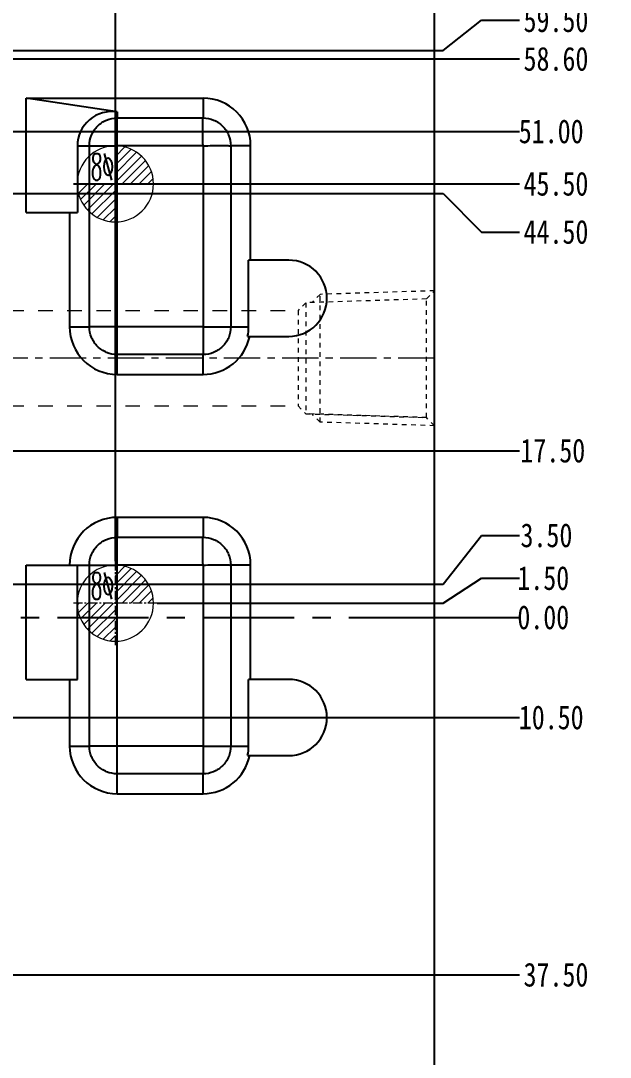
# Model space of a CAD drawing. Header units: millimetres. Extents: x 564 to 2602, y -1989 to 1042.
# Drawn here: x 941.9 to 1003.7, y -786.5 to -677.7 of the extents above; entities that cross this region are included whole.
import ezdxf

# ---------------------------------------------------------------- set-up
doc = ezdxf.new("R2010")
doc.units = ezdxf.units.MM
doc.header["$LTSCALE"] = 16.335
doc.header["$PDMODE"] = 3
doc.header["$PDSIZE"] = 0.3125
doc.linetypes.add('CENTER', pattern=[0.6, 0.375, -0.075, 0.075, -0.075])
doc.linetypes.add('HIDDEN', pattern=[0.2, 0.1, -0.1])
doc.layers.get('0').update_dxf_attribs({"linetype": 'CONTINUOUS'})
doc.layers.get('Defpoints').update_dxf_attribs({"linetype": 'CONTINUOUS'})
for name, color, linetype, lineweight in [('cool', 153, 'HIDDEN', 9), ('dim', 82, 'CONTINUOUS', 9), ('epin', 13, 'CONTINUOUS', 9)]:
    doc.layers.add(name, color=color, linetype=linetype, lineweight=lineweight)
doc.styles.get("Standard").update_dxf_attribs({"font": 'txt', "width": 0.8})
doc.styles.add('TXT05', font='txt.shx', dxfattribs={"width": 0.5, "bigfont": 'gbcbig.shx'})
doc.dimstyles.get("Standard").update_dxf_attribs({"dimtxt": 0.15625, "dimasz": 0.1875, "dimexe": 0.125, "dimexo": 0.0625, "dimtad": 0, "dimtih": 1, "dimtoh": 1, "dimdsep": 46, "dimtxsty": 'Standard', "dimcen": 0.09, "dimadec": 0, "dimazin": 0, "dimtp": 0.01, "dimtm": 0.01, "dimtfac": 1, "dimtofl": 0, "dimtmove": 0, "dimatfit": 3, "dimfxl": 0, "dimtolj": 1, "dimarcsym": 0})

# ---------------------------------------------------------------- blocks, each defined once
blk = doc.blocks.new('epin_ejp_8')
at = {"layer": 'epin', "ltscale": 0.5}
h = blk.add_hatch(dxfattribs=at)
h.set_pattern_fill('_ANSI31', color=123, scale=0.2, angle=90, style=0)
h.set_pattern_definition([(135, (-3069.6252, 813.4417), (-0.4490128, -0.4490128), [])])
h.paths.add_polyline_path([(0, 4, 0.414214), (-4, 0), (0, 0)])
h.paths.add_polyline_path([(4, 0), (0, 0), (0, -4, 0.414214)])
at = {"layer": 'epin', "color": 1, "linetype": 'CENTER', "ltscale": 0.16}
for p, q in [((0, -4.4), (0, 4.4)), ((-4.4, 0), (4.4, 0))]:
    blk.add_line(p, q, dxfattribs=at)
at = {"layer": 'epin', "ltscale": 0.5}
blk.add_circle((0, 0), 4, dxfattribs=at)
at = {"layer": 'epin', "color": 6, "ltscale": 0.5, "style": 'TXT05', "width": 0.5}
blk.add_text('%%c8', height=2.8, dxfattribs=at).set_placement((0.16, 0.4))
blk = doc.blocks.new('cool_jt_f12')
at = {"layer": 'cool', "ltscale": 0.3}
for p, q in [((0, 7.0785), (0.856, 6.2225)), ((0, 7.0785), (12, 6.7035)), ((12, 6.7035), (12.856, 5.8475)), ((12, 6.7035), (12, -6.7035)), ((0.856, 6.2225), (0.856, -6.2225)), ((13.5, 5.827375), (0.856, 6.2225)), ((0.856, 6.2225), (13.5, 5.827375)), ((14.327375, 5), (13.5, 5.827375)), ((13.5, -5.827375), (13.5, 5.827375)), ((14.327375, -5), (14.327375, 5)), ((13.5, -5.827375), (14.327375, -5)), ((0.856, -6.2225), (0, -7.0785)), ((0.856, -6.2225), (13.5, -5.827375)), ((12, -6.7035), (12.856, -5.8475)), ((0, -7.0785), (12, -6.7035))]:
    blk.add_line(p, q, dxfattribs=at)
blk = doc.blocks.new('*D175')
at = {"layer": 'Defpoints', "color": 0}
for p in [(827.81, -740.31), (977.48, -740.31), (994.22, -740.31)]:
    blk.add_point(p, dxfattribs=at)
at = {"layer": 'dim', "color": 6, "linetype": 'Continuous', "lineweight": -2}
blk.add_line((977.48, -740.31), (994.22, -740.31), dxfattribs=at)
at = {"layer": 'dim', "color": 4, "insert": (996.72, -740.31), "char_height": 2.5, "attachment_point": 5}
blk.add_mtext('\\A1;0.00', dxfattribs=at)
blk = doc.blocks.new('*D176')
at = {"layer": 'Defpoints', "color": 0}
for p in [(994.22, -736.19), (956.21, -738.81), (827.81, -740.31)]:
    blk.add_point(p, dxfattribs=at)
at = {"layer": 'dim', "color": 6, "linetype": 'Continuous', "lineweight": -2}
for p, q in [((986.22, -738.81), (990.22, -736.19)), ((990.22, -736.19), (994.22, -736.19)), ((956.21, -738.81), (986.22, -738.81))]:
    blk.add_line(p, q, dxfattribs=at)
at = {"layer": 'dim', "color": 4, "insert": (996.72, -736.19), "char_height": 2.5, "attachment_point": 5}
blk.add_mtext('\\A1;1.50', dxfattribs=at)
blk = doc.blocks.new('*D177')
at = {"layer": 'Defpoints', "color": 0}
for p in [(994.22, -731.7), (895.21, -736.81), (827.81, -740.31)]:
    blk.add_point(p, dxfattribs=at)
at = {"layer": 'dim', "color": 6, "linetype": 'Continuous', "lineweight": -2}
for p, q in [((986.22, -736.81), (990.22, -731.7)), ((990.22, -731.7), (994.22, -731.7)), ((895.21, -736.81), (986.22, -736.81))]:
    blk.add_line(p, q, dxfattribs=at)
at = {"layer": 'dim', "color": 4, "insert": (997.05, -731.7), "char_height": 2.5, "attachment_point": 5}
blk.add_mtext('\\A1;3.50', dxfattribs=at)
blk = doc.blocks.new('*D178')
at = {"layer": 'Defpoints', "color": 0}
for p in [(862.84, -722.81), (994.22, -722.81), (827.81, -740.31)]:
    blk.add_point(p, dxfattribs=at)
at = {"layer": 'dim', "color": 6, "linetype": 'Continuous', "lineweight": -2}
blk.add_line((862.84, -722.81), (994.22, -722.81), dxfattribs=at)
at = {"layer": 'dim', "color": 4, "insert": (997.72, -722.81), "char_height": 2.5, "attachment_point": 5}
blk.add_mtext('\\A1;17.50', dxfattribs=at)
blk = doc.blocks.new('*D179')
at = {"layer": 'Defpoints', "color": 0}
for p in [(827.81, -740.31), (830.15, -750.81), (994.22, -750.81)]:
    blk.add_point(p, dxfattribs=at)
at = {"layer": 'dim', "color": 6, "linetype": 'Continuous', "lineweight": -2}
blk.add_line((830.15, -750.81), (994.22, -750.81), dxfattribs=at)
at = {"layer": 'dim', "color": 4, "insert": (997.55, -750.81), "char_height": 2.5, "attachment_point": 5}
blk.add_mtext('\\A1;10.50', dxfattribs=at)
blk = doc.blocks.new('*D180')
at = {"layer": 'Defpoints', "color": 0}
for p in [(827.81, -740.31), (858.87, -777.81), (994.22, -777.81)]:
    blk.add_point(p, dxfattribs=at)
at = {"layer": 'dim', "color": 6, "linetype": 'Continuous', "lineweight": -2}
blk.add_line((858.87, -777.81), (994.22, -777.81), dxfattribs=at)
at = {"layer": 'dim', "color": 4, "insert": (998.05, -777.81), "char_height": 2.5, "attachment_point": 5}
blk.add_mtext('\\A1;37.50', dxfattribs=at)
blk = doc.blocks.new('*D181')
at = {"layer": 'Defpoints', "color": 0}
for p in [(827.81, -740.31), (862.21, -815.81), (994.22, -815.81)]:
    blk.add_point(p, dxfattribs=at)
at = {"layer": 'dim', "color": 6, "linetype": 'Continuous', "lineweight": -2}
blk.add_line((862.21, -815.81), (994.22, -815.81), dxfattribs=at)
at = {"layer": 'dim', "color": 4, "insert": (998.05, -815.81), "char_height": 2.5, "attachment_point": 5}
blk.add_mtext('\\A1;75.50', dxfattribs=at)
blk = doc.blocks.new('*D182')
at = {"layer": 'Defpoints', "color": 0}
for p in [(928.21, -695.81), (994.22, -699.86), (827.81, -740.31)]:
    blk.add_point(p, dxfattribs=at)
at = {"layer": 'dim', "color": 6, "linetype": 'Continuous', "lineweight": -2}
for p, q in [((928.21, -695.81), (986.22, -695.81)), ((986.22, -695.81), (990.22, -699.86)), ((990.22, -699.86), (994.22, -699.86))]:
    blk.add_line(p, q, dxfattribs=at)
at = {"layer": 'dim', "color": 4, "insert": (998.05, -699.86), "char_height": 2.5, "attachment_point": 5}
blk.add_mtext('\\A1;44.50', dxfattribs=at)
blk = doc.blocks.new('*D183')
at = {"layer": 'Defpoints', "color": 0}
for p in [(947.41, -694.81), (994.22, -694.81), (827.81, -740.31)]:
    blk.add_point(p, dxfattribs=at)
at = {"layer": 'dim', "color": 6, "linetype": 'Continuous', "lineweight": -2}
blk.add_line((947.41, -694.81), (994.22, -694.81), dxfattribs=at)
at = {"layer": 'dim', "color": 4, "insert": (998.05, -694.81), "char_height": 2.5, "attachment_point": 5}
blk.add_mtext('\\A1;45.50', dxfattribs=at)
blk = doc.blocks.new('*D184')
at = {"layer": 'Defpoints', "color": 0}
for p in [(877.3, -681.7), (994.22, -681.7), (827.81, -740.31)]:
    blk.add_point(p, dxfattribs=at)
at = {"layer": 'dim', "color": 6, "linetype": 'Continuous', "lineweight": -2}
blk.add_line((877.3, -681.7), (994.22, -681.7), dxfattribs=at)
at = {"layer": 'dim', "color": 4, "insert": (998.05, -681.7), "char_height": 2.5, "attachment_point": 5}
blk.add_mtext('\\A1;58.60', dxfattribs=at)
blk = doc.blocks.new('*D185')
at = {"layer": 'Defpoints', "color": 0}
for p in [(994.22, -677.64), (866.99, -680.81), (827.81, -740.31)]:
    blk.add_point(p, dxfattribs=at)
at = {"layer": 'dim', "color": 6, "linetype": 'Continuous', "lineweight": -2}
for p, q in [((986.22, -680.81), (990.22, -677.64)), ((990.22, -677.64), (994.22, -677.64)), ((866.99, -680.81), (986.22, -680.81))]:
    blk.add_line(p, q, dxfattribs=at)
at = {"layer": 'dim', "color": 4, "insert": (998.05, -677.64), "char_height": 2.5, "attachment_point": 5}
blk.add_mtext('\\A1;59.50', dxfattribs=at)
blk = doc.blocks.new('*D186')
at = {"layer": 'Defpoints', "color": 0}
for p in [(832.21, -689.31), (994.22, -689.31), (827.81, -740.31)]:
    blk.add_point(p, dxfattribs=at)
at = {"layer": 'dim', "color": 6, "linetype": 'Continuous', "lineweight": -2}
blk.add_line((832.21, -689.31), (994.22, -689.31), dxfattribs=at)
at = {"layer": 'dim', "color": 4, "insert": (997.55, -689.31), "char_height": 2.5, "attachment_point": 5}
blk.add_mtext('\\A1;51.00', dxfattribs=at)
blk = doc.blocks.new('*D187')
at = {"layer": 'Defpoints', "color": 0}
for p in [(855.96, -672.15), (994.22, -672.15), (827.81, -740.31)]:
    blk.add_point(p, dxfattribs=at)
at = {"layer": 'dim', "color": 6, "linetype": 'Continuous', "lineweight": -2}
blk.add_line((855.96, -672.15), (994.22, -672.15), dxfattribs=at)
at = {"layer": 'dim', "color": 4, "insert": (997.89, -672.15), "char_height": 2.5, "attachment_point": 5}
blk.add_mtext('\\A1;68.15', dxfattribs=at)
blk = doc.blocks.new('*D188')
at = {"layer": 'Defpoints', "color": 0}
for p in [(858.26, -663.81), (994.22, -663.81), (827.81, -740.31)]:
    blk.add_point(p, dxfattribs=at)
at = {"layer": 'dim', "color": 6, "linetype": 'Continuous', "lineweight": -2}
blk.add_line((858.26, -663.81), (994.22, -663.81), dxfattribs=at)
at = {"layer": 'dim', "color": 4, "insert": (998.05, -663.81), "char_height": 2.5, "attachment_point": 5}
blk.add_mtext('\\A1;76.50', dxfattribs=at)
blk = doc.blocks.new('*D189')
at = {"layer": 'Defpoints', "color": 0}
for p in [(857.81, -644.81), (994.22, -644.81), (827.81, -740.31)]:
    blk.add_point(p, dxfattribs=at)
at = {"layer": 'dim', "color": 6, "linetype": 'Continuous', "lineweight": -2}
blk.add_line((857.81, -644.81), (994.22, -644.81), dxfattribs=at)
at = {"layer": 'dim', "color": 4, "insert": (998.05, -644.81), "char_height": 2.5, "attachment_point": 5}
blk.add_mtext('\\A1;95.50', dxfattribs=at)
blk = doc.blocks.new('*D190')
at = {"layer": 'Defpoints', "color": 0}
for p in [(962.55, -639.81), (994.38, -639.81), (827.81, -740.31)]:
    blk.add_point(p, dxfattribs=at)
at = {"layer": 'dim', "color": 6, "linetype": 'Continuous', "lineweight": -2}
blk.add_line((962.55, -639.81), (994.38, -639.81), dxfattribs=at)
at = {"layer": 'dim', "color": 4, "insert": (998.54, -639.81), "char_height": 2.5, "attachment_point": 5}
blk.add_mtext('\\A1;100.50', dxfattribs=at)
blk = doc.blocks.new('*D191')
at = {"layer": 'Defpoints', "color": 0}
for p in [(827.81, -740.31), (964.75, -840.81), (994.38, -840.81)]:
    blk.add_point(p, dxfattribs=at)
at = {"layer": 'dim', "color": 6, "linetype": 'Continuous', "lineweight": -2}
blk.add_line((964.75, -840.81), (994.38, -840.81), dxfattribs=at)
at = {"layer": 'dim', "color": 4, "insert": (998.54, -840.81), "char_height": 2.5, "attachment_point": 5}
blk.add_mtext('\\A1;100.50', dxfattribs=at)
blk = doc.blocks.new('*D200')
at = {"layer": 'Defpoints', "color": 0}
for p in [(951.81, -609.29), (951.81, -734.41), (827.81, -740.31)]:
    blk.add_point(p, dxfattribs=at)
at = {"layer": 'dim', "color": 6, "linetype": 'Continuous', "lineweight": -2}
blk.add_line((951.81, -734.41), (951.81, -609.29), dxfattribs=at)
at = {"layer": 'dim', "color": 4, "insert": (951.81, -604.95), "char_height": 2.5, "attachment_point": 5, "rotation": 90}
blk.add_mtext('\\A1;124.00', dxfattribs=at)
blk = doc.blocks.new('*D203')
at = {"layer": 'Defpoints', "color": 0}
for p in [(960.81, -609.29), (960.81, -636), (827.81, -740.31)]:
    blk.add_point(p, dxfattribs=at)
at = {"layer": 'dim', "color": 6, "linetype": 'Continuous', "lineweight": -2}
blk.add_line((960.81, -636), (960.81, -609.29), dxfattribs=at)
at = {"layer": 'dim', "color": 4, "insert": (960.81, -604.95), "char_height": 2.5, "attachment_point": 5, "rotation": 90}
blk.add_mtext('\\A1;133.00', dxfattribs=at)
blk = doc.blocks.new('*D208')
at = {"layer": 'Defpoints', "color": 0}
for p in [(827.81, -740.31), (960.81, -840.81), (960.81, -869.5)]:
    blk.add_point(p, dxfattribs=at)
at = {"layer": 'dim', "color": 6, "linetype": 'Continuous', "lineweight": -2}
blk.add_line((960.81, -840.81), (960.81, -869.5), dxfattribs=at)
at = {"layer": 'dim', "color": 4, "insert": (960.81, -873.84), "char_height": 2.5, "attachment_point": 5, "rotation": 90}
blk.add_mtext('\\A1;133.00', dxfattribs=at)

msp = doc.modelspace()

# ---------------------------------------------------------------- linework, layer by layer
at = {"color": 7, "linetype": 'Continuous'}
for p, q in [((985.308, -844.805), (985.308, -635.805)), ((942.452, -685.805), (961.008, -685.805)), ((952.008, -687.26), (942.452, -685.805)), ((942.452, -697.805), (942.452, -685.805)), ((961.008, -685.805), (961.008, -687.889)), ((952.008, -687.26), (952.008, -687.889)), ((952.008, -687.889), (961.008, -687.889)), ((947.826, -690.805), (951.989, -690.805)), ((947.826, -690.805), (947.826, -697.805)), ((949.091, -709.805), (949.091, -690.805)), ((951.989, -690.787), (961.026, -690.787)), ((951.989, -709.824), (951.989, -690.787)), ((961.026, -690.787), (961.026, -709.824)), ((966.008, -690.805), (963.924, -690.805)), ((963.924, -690.805), (963.924, -709.805)), ((966.008, -702.811), (966.008, -690.805)), ((942.452, -697.805), (947.826, -697.805)), ((947.008, -697.805), (947.008, -709.805)), ((970.008, -702.811), (965.793, -702.811)), ((965.793, -709.805), (965.793, -702.811)), ((947.008, -709.805), (949.091, -709.805)), ((961.026, -709.824), (951.989, -709.824)), ((952.008, -714.805), (952.008, -709.824)), ((961.026, -709.805), (965.793, -709.805)), ((965.686, -710.811), (970.008, -710.811)), ((961.008, -712.722), (952.008, -712.722)), ((961.008, -714.805), (961.008, -712.722)), ((952.008, -714.805), (961.008, -714.805)), ((961.008, -729.805), (952.008, -729.805)), ((952.008, -729.805), (952.008, -731.889)), ((961.008, -729.805), (961.008, -731.889)), ((952.008, -731.889), (961.008, -731.889)), ((942.452, -734.805), (951.989, -734.805)), ((942.452, -746.805), (942.452, -734.805)), ((947.826, -746.805), (947.826, -734.805)), ((949.091, -753.805), (949.091, -734.805)), ((951.989, -734.787), (961.026, -734.787)), ((951.989, -753.824), (951.989, -734.787)), ((961.026, -734.787), (961.026, -753.824)), ((966.008, -734.805), (963.924, -734.805)), ((963.924, -734.805), (963.924, -753.805)), ((966.008, -746.811), (966.008, -734.805)), ((942.452, -746.805), (947.826, -746.805)), ((947.008, -746.805), (947.008, -753.805)), ((970.008, -746.811), (965.793, -746.811)), ((965.793, -753.805), (965.793, -746.811)), ((947.008, -753.805), (949.091, -753.805)), ((961.026, -753.805), (965.793, -753.805)), ((961.026, -753.824), (951.989, -753.824)), ((952.008, -758.805), (952.008, -753.824)), ((965.686, -754.811), (970.008, -754.811)), ((961.008, -756.722), (952.008, -756.722)), ((961.008, -758.805), (961.008, -756.722)), ((952.008, -758.805), (961.008, -758.805))]:
    msp.add_line(p, q, dxfattribs=at)
at = {"color": 1, "linetype": 'CENTER', "ltscale": 1.561163}
msp.add_line((670.308, -740.305), (985.308, -740.305), dxfattribs=at)
at = {"color": 7, "linetype": 'Continuous'}
for centre, radius, start, end in [((961.008, -690.805), 5, 0, 90), ((970.008, -706.811), 4, 270, 90), ((952.008, -709.805), 5, 180, 270), ((961.008, -709.805), 4.786, 347.86454, 0), ((961.008, -709.805), 5, 270, 348.39222), ((952.008, -734.805), 5, 90, 180), ((961.008, -734.805), 5, 0, 90), ((970.008, -750.811), 4, 270, 90), ((952.008, -753.805), 5, 180, 270), ((961.008, -753.805), 4.786, 347.86454, 0), ((961.008, -753.805), 5, 270, 348.39222)]:
    msp.add_arc(centre, radius, start, end, dxfattribs=at)
msp.add_ellipse((951.455, -690.805), major_axis=(3.629, 0), ratio=0.988343, start_param=1.4179581, end_param=3.1415927, dxfattribs=at)
for points, knots in [([(949.091, -690.805), (949.092, -690.426), (949.243, -689.659), (949.892, -688.69), (950.862, -688.043), (951.628, -687.888), (952.008, -687.889)], [0, 0, 0, 0, 0.2500257, 0.5000151, 0.7499492, 1, 1, 1, 1]), ([(952.008, -690.787), (952.008, -690.465), (951.988, -689.994), (951.987, -689.385), (951.991, -688.977), (951.988, -688.617), (951.987, -688.314), (951.998, -688.078), (952.007, -687.944), (952.008, -687.889)], [0, 0, 0, 0, 0.332733, 0.4880138, 0.6301684, 0.7554676, 0.8607111, 0.9430447, 1, 1, 1, 1]), ([(961.008, -690.787), (961.008, -690.465), (961.001, -689.857), (961.005, -689.025), (961, -688.381), (961.008, -688.024), (961.008, -687.889)], [0, 0, 0, 0, 0.3327819, 0.630243, 0.8608047, 1, 1, 1, 1]), ([(961.008, -687.889), (961.387, -687.889), (962.154, -688.041), (963.123, -688.69), (963.77, -689.66), (963.925, -690.426), (963.924, -690.805)], [0, 0, 0, 0, 0.2500258, 0.5000148, 0.7499494, 1, 1, 1, 1]), ([(961.026, -690.805), (961.348, -690.805), (961.819, -690.785), (962.428, -690.785), (962.836, -690.788), (963.196, -690.786), (963.499, -690.785), (963.735, -690.796), (963.869, -690.805), (963.924, -690.805)], [0, 0, 0, 0, 0.3327323, 0.4880127, 0.6301674, 0.7554668, 0.8607097, 0.9430429, 1, 1, 1, 1]), ([(952.008, -712.722), (951.628, -712.721), (950.862, -712.57), (949.892, -711.921), (949.246, -710.951), (949.09, -710.185), (949.091, -709.805)], [0, 0, 0, 0, 0.2500258, 0.5000148, 0.7499494, 1, 1, 1, 1]), ([(951.989, -709.805), (951.668, -709.805), (951.196, -709.826), (950.587, -709.826), (950.179, -709.822), (949.819, -709.825), (949.517, -709.826), (949.281, -709.815), (949.146, -709.806), (949.091, -709.805)], [0, 0, 0, 0, 0.3327323, 0.4880127, 0.6301674, 0.7554668, 0.8607097, 0.9430429, 1, 1, 1, 1]), ([(963.924, -709.805), (963.924, -710.185), (963.772, -710.951), (963.123, -711.921), (962.153, -712.567), (961.387, -712.723), (961.008, -712.722)], [0, 0, 0, 0, 0.2500258, 0.5000148, 0.7499494, 1, 1, 1, 1]), ([(961.008, -709.824), (961.008, -710.145), (961.028, -710.617), (961.028, -711.225), (961.025, -711.634), (961.027, -711.994), (961.028, -712.296), (961.017, -712.532), (961.008, -712.667), (961.008, -712.722)], [0, 0, 0, 0, 0.3327323, 0.4880127, 0.6301674, 0.7554668, 0.8607097, 0.9430429, 1, 1, 1, 1]), ([(949.091, -734.805), (949.092, -734.426), (949.243, -733.659), (949.892, -732.69), (950.862, -732.043), (951.628, -731.888), (952.008, -731.889)], [0, 0, 0, 0, 0.2500258, 0.5000148, 0.7499494, 1, 1, 1, 1]), ([(952.008, -734.787), (952.008, -734.465), (951.987, -733.994), (951.987, -733.385), (951.991, -732.977), (951.988, -732.617), (951.987, -732.314), (951.998, -732.078), (952.007, -731.944), (952.008, -731.889)], [0, 0, 0, 0, 0.3327323, 0.4880127, 0.6301674, 0.7554668, 0.8607097, 0.9430429, 1, 1, 1, 1]), ([(961.008, -734.787), (961.008, -734.465), (961.001, -733.857), (961.005, -733.025), (961, -732.381), (961.008, -732.024), (961.008, -731.889)], [0, 0, 0, 0, 0.3327819, 0.630243, 0.8608047, 1, 1, 1, 1]), ([(961.008, -731.889), (961.387, -731.889), (962.154, -732.041), (963.123, -732.69), (963.77, -733.66), (963.925, -734.426), (963.924, -734.805)], [0, 0, 0, 0, 0.2500258, 0.5000148, 0.7499494, 1, 1, 1, 1]), ([(961.026, -734.805), (961.348, -734.805), (961.819, -734.785), (962.428, -734.785), (962.836, -734.788), (963.196, -734.786), (963.499, -734.785), (963.735, -734.796), (963.869, -734.805), (963.924, -734.805)], [0, 0, 0, 0, 0.3327323, 0.4880127, 0.6301674, 0.7554668, 0.8607097, 0.9430429, 1, 1, 1, 1]), ([(952.008, -756.722), (951.628, -756.721), (950.862, -756.57), (949.892, -755.921), (949.246, -754.951), (949.09, -754.185), (949.091, -753.805)], [0, 0, 0, 0, 0.2500258, 0.5000148, 0.7499494, 1, 1, 1, 1]), ([(951.989, -753.805), (951.668, -753.805), (951.196, -753.826), (950.587, -753.826), (950.179, -753.822), (949.819, -753.825), (949.517, -753.826), (949.281, -753.815), (949.146, -753.806), (949.091, -753.805)], [0, 0, 0, 0, 0.3327323, 0.4880127, 0.6301674, 0.7554668, 0.8607097, 0.9430429, 1, 1, 1, 1]), ([(963.924, -753.805), (963.924, -754.185), (963.772, -754.951), (963.123, -755.921), (962.153, -756.567), (961.387, -756.723), (961.008, -756.722)], [0, 0, 0, 0, 0.2500258, 0.5000148, 0.7499494, 1, 1, 1, 1]), ([(961.008, -753.824), (961.008, -754.145), (961.028, -754.617), (961.028, -755.225), (961.025, -755.634), (961.027, -755.994), (961.028, -756.296), (961.017, -756.532), (961.008, -756.667), (961.008, -756.722)], [0, 0, 0, 0, 0.3327323, 0.4880127, 0.6301674, 0.7554668, 0.8607097, 0.9430429, 1, 1, 1, 1])]:
    msp.add_open_spline(points, degree=3, knots=knots, dxfattribs=at)
at = {"layer": 'cool', "ltscale": 0.932966}
for p, q in [((684.638, -708.105), (970.978, -708.105)), ((684.638, -718.105), (970.978, -718.105))]:
    msp.add_line(p, q, dxfattribs=at)
at = {"layer": 'cool', "color": 1, "linetype": 'CENTER', "ltscale": 0.621977}
msp.add_line((985.308, -713.105), (670.308, -713.105), dxfattribs=at)

# ---------------------------------------------------------------- block references
at = {"layer": 'cool', "ltscale": 0.932966, "rotation": 180}
msp.add_blockref('cool_jt_f12', (985.308, -713.105), dxfattribs=at)
at = {"layer": 'epin', "xscale": -1}
for p in [(951.808, -694.805), (951.808, -738.805)]:
    msp.add_blockref('epin_ejp_8', p, dxfattribs=at)

# ---------------------------------------------------------------- dimensions: what is measured, and where the dimension line sits
at = {"layer": 'dim'}
for feature_location, offset, dtype, origin, picture, middle in [((951.808, -734.405), (0, 125.117), 1, (827.808, -740.305), '*D200', (951.808, -604.955)), ((960.808, -635.997), (0, 26.709), 1, (827.808, -740.305), '*D203', (960.808, -604.955)), ((962.551, -639.805), (31.825, 0), 0, (827.808, -740.305), '*D190', (998.542, -639.805)), ((857.808, -644.805), (136.413, 0), 0, (827.808, -740.305), '*D189', (998.054, -644.805)), ((858.262, -663.805), (135.959, 0), 0, (827.808, -740.305), '*D188', (998.054, -663.805)), ((855.962, -672.151), (138.259, 0), 0, (827.808, -740.305), '*D187', (997.887, -672.151)), ((866.993, -680.805), (127.228, 3.17), 0, (827.808, -740.305), '*D185', (998.054, -677.636)), ((877.299, -681.703), (116.922, 0), 0, (827.808, -740.305), '*D184', (998.054, -681.703)), ((832.208, -689.305), (162.013, 0), 0, (827.808, -740.305), '*D186', (997.554, -689.305)), ((947.408, -694.805), (46.813, 0), 0, (827.808, -740.305), '*D183', (998.054, -694.805)), ((928.208, -695.805), (66.013, -4.052), 0, (827.808, -740.305), '*D182', (998.054, -699.858)), ((862.843, -722.805), (131.378, 0), 0, (827.808, -740.305), '*D178', (997.721, -722.805)), ((895.208, -736.805), (99.013, 5.105), 0, (827.808, -740.305), '*D177', (997.054, -731.7)), ((956.208, -738.805), (38.013, 2.61), 0, (827.808, -740.305), '*D176', (996.721, -736.195)), ((977.484633357, -740.305356683), (16.736147095, 0), 0, (827.80761217, -740.305356683), '*D175', (996.720780451, -740.305356683)), ((830.151, -750.805), (164.07, 0), 0, (827.808, -740.305), '*D179', (997.554, -750.805)), ((858.867, -777.805), (135.353, 0), 0, (827.808, -740.305), '*D180', (998.054, -777.805)), ((862.208, -815.805), (132.013, 0), 0, (827.808, -740.305), '*D181', (998.054, -815.805)), ((964.748, -840.805), (29.628, 0), 0, (827.808, -740.305), '*D191', (998.542, -840.805)), ((960.808, -840.805), (0, -28.698), 1, (827.808, -740.305), '*D208', (960.808, -873.836))]:
    dim = msp.add_ordinate_dim(feature_location=feature_location, offset=offset, dtype=dtype, origin=origin, dimstyle='Standard', override={"dimtxt": 2.5, "dimasz": 2, "dimexe": 0, "dimexo": 0, "dimgap": 0, "dimtih": 0, "dimtoh": 0, "dimzin": 0, "dimcen": 0, "dimclrd": 6, "dimclre": 6, "dimclrt": 4, "dimadec": 2, "dimtp": 0, "dimtm": 0, "dimfxl": 1.25, "dimtzin": 0}, dxfattribs=at)
    dim.commit()
    dim.dimension.update_dxf_attribs({"geometry": picture, "text_midpoint": middle})

doc.saveas('drawing.dxf')
